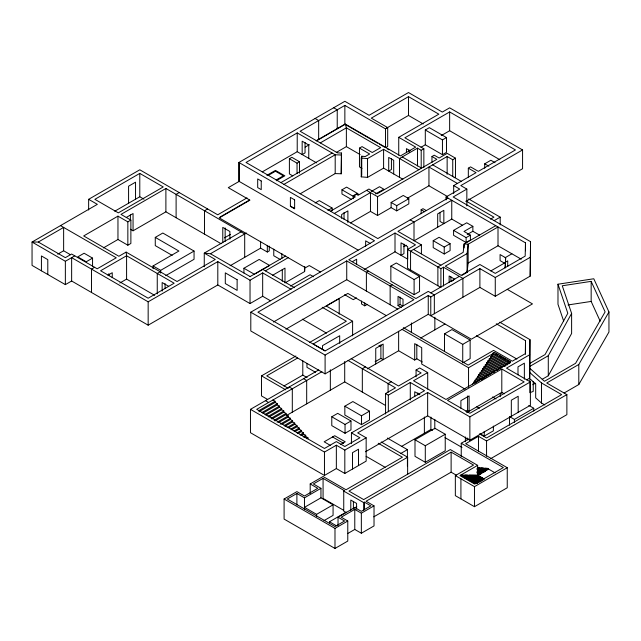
<?xml version="1.0" encoding="UTF-8"?>
<svg xmlns="http://www.w3.org/2000/svg" width="641" height="641" viewBox="0 0 641 641"><rect width="100%" height="100%" fill="white"/><g stroke="black" fill="none" stroke-linecap="round" stroke-linejoin="round"><path stroke-width="0.96" d="M496.278 323.793L525.524 340.675L525.3 353.672L512.295 361.187L493.61 350.403L468.154 365.098L403.341 327.679M526.654 379.865L529.698 378.102L529.955 339.626L499.78 322.207M529.698 378.102L529.955 339.626M446.048 199.952L446.048 196.979L525.476 242.843L525.179 256.112L495.269 273.387L479.893 264.509L461.135 275.334L445.271 266.175L467.089 253.588L468.146 244.229L498.009 226.986L498.009 245.775L468.146 263.018L467.089 272.377L462.057 275.285M530.187 257.337L495.269 277.497L479.893 268.619L430.776 296.975L430.776 315.765L479.893 287.408L495.269 296.286L530.187 276.127L530.54 241.657L453.163 196.979L466.84 189.087L466.84 205.897M530.187 276.127L530.54 241.657M272.665 275.237L284.989 268.122L284.989 282.897L304.603 271.568L304.94 266.84M300.18 193.79L335.195 173.575L341.236 173.791L341.453 153.023L337.575 152.887L300.1 131.253L344.858 105.412L385.497 128.873L387.693 127.607L387.693 146.396L385.497 147.67L385.497 128.873M341.236 173.791L341.453 153.023M505.124 267.866L505.653 257.77L500.084 254.549L500.084 260.607L504.86 263.371M505.228 267.754L505.653 257.77M402.893 179.264L383.598 168.126L367.541 177.389L361.252 176.836L361.252 158.039L361.732 156.212L365.282 156.524L369.665 153.992L359.465 148.103L359.465 166.9L362.013 168.367M361.252 176.836L361.732 175.001L361.732 156.212M542.262 379.264L548.287 375.786L548.287 355.723L571.612 313.409L562.269 285.766L591.162 281.367L605.104 311.895L575.578 363.319L544.465 381.283L529.939 368.447M548.287 375.786L571.612 333.472L571.612 313.409M564.072 393.037L578.799 384.528L578.799 364.473L608.95 311.967L593.79 278.763L557.982 284.211L557.982 304.275L563.687 321.157M578.799 384.528L608.95 332.03L608.95 311.967M88.642 210.032L88.642 199.319L139.786 169.793L217.724 214.791L247.009 197.885M139.786 173.399L94.884 199.319L118.337 212.86L163.239 186.94L139.786 173.399L139.786 196.763L114.755 211.21M270.438 300.757L262.674 296.27L250.03 303.578L217.804 284.973L148.159 325.187L71.64 281.006L65.358 284.628L32.05 265.398L32.05 242.042L38.3 242.042L63.635 227.411L63.635 250.767L70.462 254.709M103.385 247.915L117.96 239.502L127.847 245.207L130.876 243.46L130.876 220.095L127.847 221.85L117.96 216.145L83.675 235.944L118.889 256.272L126.117 252.105L177.068 281.519L215.28 259.461L204.263 253.099L204.263 266.72M244.694 257.329L244.694 233.965L165.891 188.47L120.989 214.39L130.876 220.095M57.722 254.181L63.635 250.767M126.277 217.451L133.056 213.541L133.056 230.792L130.395 229.262M179.232 192.564L176.107 194.375L176.107 217.732M88.642 199.319L97.336 204.343L32.05 242.042L65.358 261.272L74.765 255.839M358.127 250.094L238.909 181.259L238.909 162.469L344.858 101.302L369.096 115.292L408.501 92.544L442.314 112.063L449.645 107.832L522.567 149.938L522.567 168.727L465.951 201.418M341.236 155.002L335.195 154.777L297.224 132.911L246.032 162.469L377.829 238.564L447.947 198.085M133.056 230.792L165.891 211.834L221.113 243.716M92.56 258.115L86.231 261.776L77.769 256.889L84.099 253.235L92.56 258.115L92.56 266.536M94.62 267.305L91.495 269.108L91.495 292.472M262.241 171.9L297.224 151.709L316.542 162.862M305.164 147.118L309.379 144.682M316.133 140.788L344.858 124.202L377.717 143.175M316.63 140.796L345.443 124.162L400.449 155.915L415.688 147.118L398.734 137.326L398.734 155.13M292.793 175.898L289.395 173.935L289.395 158.736L291.847 157.317L299.483 161.732L299.483 173.134M172.149 255.366L155.274 245.623L155.274 237.386L162.822 233.028L194.055 251.064L194.055 259.301L165.795 275.614M320.284 142.903L346.372 127.839L380.666 147.638L372.245 152.502L362.045 146.613L359.465 148.103M207.636 208.966L204.511 210.769L204.511 234.125M266.896 175.314L275.446 170.386L284.844 175.81L276.295 180.746M268.331 175.354L275.446 171.243L283.354 175.81L276.231 179.921M398.734 137.326L438.837 114.17L408.501 96.655L371.291 118.136L387.693 127.607M289.395 158.736L297.039 163.143L299.483 161.732M107.936 275.205L112.247 272.713L112.247 277.609M220.103 217.027L249.461 200.072M280.918 182.613L332.11 153.055M336.277 152.462L346.372 146.637L360.09 154.553M283.955 184.36L335.195 154.777L335.195 173.575M386.868 127.936L408.501 115.444L423.236 123.953M119.843 283.01L126.589 279.115L154.697 295.349M153.055 268.699L153.055 265.951L178.903 251.032L155.274 237.386M153.055 265.951L160.659 270.342L194.055 251.064M160.178 271.768L157.253 273.459L157.253 293.899M224.422 237.891L230.48 234.398M361.252 158.039L367.541 158.599L383.598 149.329L418.885 169.705M241.048 231.866L204.263 253.099L210.432 253.748L250.359 276.688M468.323 177.084L468.323 168.182L470.574 166.884L478.338 171.363L515.452 149.938L449.645 111.943L404.864 137.799L423.853 148.76L423.853 167.557M210.432 253.748L246.368 233.004M425.303 144.794L425.303 130.003L429.35 127.671L446.497 137.567L446.497 152.358L442.45 154.689L425.303 144.794L421.041 147.254M315.1 203.021L319.282 200.601L332.094 208.005L332.094 210.713M351.468 199.455L341.957 193.967L341.957 189.8L346.597 187.124L357.838 193.614L357.838 195.273M71.64 281.006L71.64 257.642L148.159 301.823L217.804 261.608L250.03 280.213L262.674 272.914L291.142 289.347M423.853 148.76L421.201 150.29L417.491 148.151L399.519 158.527L399.519 177.317M441.192 135.62L449.645 130.74L499.868 159.729M425.303 130.003L442.45 139.906L446.497 137.567M230.135 265.735L260.599 248.147L267.313 252.025L269.276 250.887L269.276 246.136M327.912 210.416L332.094 208.005M353.199 198.79L353.255 195.713L356.476 193.854L358.519 195.024L368.912 189.031L377.164 193.79L436.85 159.329L431.962 156.508L431.962 162.445M353.976 195.842L357.838 193.614M330.468 211.218L355.298 196.883L353.255 195.713M371.259 191.475L379.504 186.707L383.807 189.191L375.554 193.951M431.962 156.508L434.237 155.194L439.125 158.023L447.17 153.375L455.471 158.167L455.471 176.956L454.108 177.741M334.338 213.453L370.458 192.596L370.458 211.394L350.403 222.972M243.925 272.97L243.925 268.25L259.18 259.437L269.645 265.478L255.23 273.795M366.596 190.361L377.549 196.691L447.146 156.508L452.746 159.737L455.471 158.167M250.03 276.608L285.702 256.007M265.374 270.863L288.402 257.562M391.13 207.636L391.13 202.452L403.245 195.457L408.822 198.678L408.822 203.862L396.707 210.857L391.13 207.636L377.549 215.48L370.458 211.394M407.532 198.173L428.949 185.802L447.057 196.266M391.13 202.452L396.707 205.673L408.822 198.678M484.716 168.279L484.716 163.808L490.87 160.258L495.028 162.662M453.684 193.51L453.684 185.594L476.087 172.661L468.323 168.182M522.567 149.938L460.807 185.594L466.84 189.087M421.129 213.709L421.129 209.743L422.98 208.678L426.353 210.625M290.493 286.07L310.108 274.749L313.561 276.744M446.048 196.979L459.725 189.087L453.684 185.594M507.271 289.355L532.471 303.906L471.351 339.193L428.252 314.314L325.099 373.871L250.799 330.972L250.799 312.183L374.512 240.76L238.909 162.469M346.733 260.903L257.914 312.183L325.099 350.964L413.91 299.692L346.733 260.903L346.733 279.7L273.435 322.014M407.564 249.437L440.912 268.691L440.912 287.488L407.564 268.234L407.564 249.437L415.488 244.862L395.008 233.036L348.752 259.741L415.929 298.522L428.252 291.407L434.334 294.916L434.334 313.713M352.55 261.576L356.636 259.22L356.636 264.02M364.168 269.629L395.008 251.825L407.692 259.148L407.692 246.697L401.026 242.851L401.026 255.302L403.95 253.612L403.95 244.037M403.854 246.721L406.394 245.255M462.57 225.311L451.753 219.07L414.006 240.856L414.006 222.066L410.208 219.871M368.407 271.087L366.388 272.249L366.388 291.046M421.409 253.804L421.409 244.902L410.56 251.168L410.56 269.965M433.204 240.687L439.077 237.298L450.102 243.668L450.102 250.607L444.229 253.996L433.204 247.634L433.204 240.687L444.229 247.057L450.102 243.668M390.85 266.127L396.29 262.986L419.551 276.415L419.551 291.519L414.11 294.66L390.85 281.231L390.85 266.127L414.11 279.556L419.551 276.415M472.866 226.329L464.004 231.449L470.398 235.143L470.398 240.071L466.119 242.538L453.588 235.303L453.588 230.375L466.728 222.788L472.866 226.329L472.866 231.257L479.644 235.175M285.87 329.218L347.847 293.434L386.331 315.652M490.517 219.126L493.947 217.147L466.087 201.066M356.452 297.841L353.279 299.668L344.642 294.684M467.225 234.518L472.866 231.257M494.179 220.624L500.196 217.147L500.196 224.935M453.588 230.375L466.119 237.611L470.398 235.143M392.172 284.804L390.145 285.974L390.145 304.763M495.749 225.68L464.1 243.949L463.211 252.322L437.883 266.944L437.883 285.734M361.5 301.038L361.5 303.962L364.729 305.821L367.301 304.339M309.523 342.494L346.356 321.229L322.207 307.279M440.912 268.691L443.484 267.209L462.906 278.418L462.906 297.216M352.606 335.828L352.606 321.229L313.209 343.977L324.995 350.779M267.561 399.423L261.512 395.93L261.512 375.866L295.91 356.011M297.64 358.023L266.728 375.866L288.282 388.31M403.005 305.725L403.005 299.251L398.045 296.39L398.045 305.645L400.072 304.475L402.548 305.909M430.776 292.865L459.349 276.367M451.144 281.583L453.66 280.125M250.799 312.183L325.099 355.074L428.252 295.517L430.776 296.975M505.14 257.69L511.895 253.788M283.899 386.018L302.792 375.113L307.095 377.597M365.458 451.769L427.651 415.865L469.861 440.231L530.395 405.28L530.395 381.916L469.861 416.866L427.651 392.5L357.686 432.891L366.155 437.779L366.155 461.143L344.818 473.459L336.349 468.571L324.466 475.438L250.463 432.707L250.463 409.343L318.769 369.905M505.316 262.257L507.72 260.863L507.72 266.568M490.83 270.927L505.124 262.674M321.894 371.716L256.712 409.343L324.466 448.468L336.349 441.601L344.818 446.489L359.905 437.779L351.436 432.891L351.436 443.604M258.9 410.609L275.077 401.266L275.077 402.436L258.9 411.778M261.937 412.548L277.265 403.702L277.265 404.864L262.786 413.221M264.973 414.487L279.452 406.13L279.452 407.299L265.831 415.168M268.018 416.426L281.639 408.557L281.639 409.727L268.867 417.107M271.055 418.365L283.827 410.993L283.827 412.163L271.904 419.046M365.466 366.9L362.325 368.711L362.325 392.076M375.129 361.724L380.89 358.399L383.158 359.705L383.158 344.089L375.746 348.359L375.746 363.976M274.092 420.304L286.014 413.421L286.014 414.591L274.949 420.985M286.375 415.576L344.706 381.9L385.505 405.457M367.293 368.863L398.638 350.763L414.695 360.034L416.81 358.816L422.267 361.965M420.624 338.071L444.95 324.025M277.136 422.243L288.202 415.857L288.202 417.027L278.835 422.427M280.173 424.19L290.397 418.285L290.397 419.454L281.88 424.374M284.067 425.632L292.584 420.72L292.584 421.882L284.916 426.313M444.517 333.849L451.921 329.578L470.141 340.091L470.141 358.607L462.738 362.878L462.738 344.361L444.517 333.849L444.517 351.388M287.104 427.571L294.772 423.148L294.772 424.318L288.811 427.755M290.998 429.021L296.959 425.576L296.959 426.746L291.847 429.694M294.035 430.96L299.147 428.012L299.147 429.182L294.884 431.633M297.071 432.899L301.334 430.44L301.334 431.609L297.929 433.58M344.842 406.194L352.862 401.554L369.504 411.161L369.504 420.007L361.476 424.638L344.842 415.039L344.842 406.194L361.476 415.793L369.504 411.161M391.218 381.772L388.077 383.582L388.077 392.34M300.116 434.838L303.522 432.875L303.522 434.045L300.966 435.519M331.782 416.778L337.711 413.357L350.98 421.009L350.98 429.863L345.042 433.284L331.782 425.624L331.782 416.778L345.042 424.438L350.98 421.009M416.073 376.852L416.073 370.033L419.695 367.95L427.699 372.573L427.699 389.119M462.738 344.361L470.141 340.091M303.153 436.777L305.709 435.303L305.709 436.473L307.896 437.739L307.896 438.901M304.002 437.458L305.709 436.473M306.19 438.716L307.896 437.739M385.562 413.99L385.562 393.55L395.457 387.837L348.063 360.474M385.562 393.55L388.326 395.144L410.288 382.469L424.534 390.69L351.436 432.891M427.699 372.573L413.541 380.746L445.976 399.471L510.548 362.189L507.143 360.226M493.073 353.103L509.25 362.445L509.25 363.639L493.073 354.297L493.073 353.103L494.363 352.358L510.548 361.7L510.548 362.886M402.091 329.394L468.547 367.758L493.506 353.343M507.103 365.09L491.775 356.236L491.775 355.042L493.073 354.297M250.463 409.343L324.466 452.073L336.349 445.215L344.818 450.102L366.155 437.779M504.964 366.532L490.485 358.175L490.485 356.981L491.775 356.236M340.379 444.622L345.243 441.809L334.706 435.728L324.17 441.809L330.652 445.559M501.959 367.493L489.187 360.114L489.187 358.92L490.485 358.175M499.82 368.944L487.897 362.053L487.897 360.867L489.187 360.114M497.672 370.386L486.599 364L486.599 362.806L487.897 362.053M494.668 371.347L485.301 365.939L485.301 364.745L486.599 364M492.528 372.798L484.011 367.878L484.011 366.684L485.301 365.939M490.381 374.24L482.713 369.817L482.713 368.623L484.011 367.878M488.234 375.69L481.423 371.756L481.423 370.562L482.713 369.817M486.086 377.14L480.125 373.695L480.125 372.509L481.423 371.756M483.939 378.591L478.827 375.642L478.827 374.448L480.125 373.695M481.792 380.033L477.537 377.581L477.537 376.387L478.827 375.642M478.795 380.994L476.239 379.52L476.239 378.326L477.537 377.581M476.648 382.445L474.949 381.459L474.949 380.265L476.239 379.52M472.361 384.143L473.651 383.398L473.651 382.204L474.949 381.459M509.25 362.445L510.548 361.7M501.799 369.016L447.514 400.361L469.861 413.261L524.146 381.916L501.799 369.016L501.799 392.372L466.64 412.676M529.698 354.737L506.518 368.126L530.395 381.916M347.991 533.36L354.777 529.442L361.348 533.232L374.024 525.916L374.024 505.853L361.348 513.169L354.777 509.379L341.212 517.215L347.775 521.005L347.775 541.068L334.987 548.456L284.099 519.082L284.099 499.018L296.895 491.631L304.467 496.006L317.768 488.322L310.196 483.947L310.196 493.506M310.196 483.947L323.072 476.519L346.036 489.772L402.42 457.217L378.214 443.243M324.001 520.62L333.072 515.38L333.072 504.82L316.59 514.338L304.467 507.343L320.949 497.825L320.949 488.322L304.467 497.841L296.895 493.466L287.28 499.018L334.987 526.557L344.594 521.005L338.031 517.215L338.031 525.764M346.092 512.512L343.744 511.157L343.744 491.094L344.441 490.694L323.072 478.354L313.377 483.947L320.949 488.322M529.819 363.375L545.05 354.585L567.806 313.281L557.982 284.211M530.203 366.171L548.287 355.723M401.354 446.529L430.888 429.478L432.451 430.383M414.999 439.798L434.927 428.292L445.231 434.237L445.231 450.783L425.295 462.289L414.999 456.344L414.999 439.798L425.295 445.743L445.231 434.237M465.927 411.314L467.569 410.368L469.108 411.25L469.108 395.922L460.903 400.657L460.903 408.325M501.975 392.789L500.276 393.774L500.276 396.627M400.505 453.636L407.412 449.645L407.412 466.183M532.791 384.736L535.371 383.246M407.636 474.412L407.636 457.217L348.968 491.094L363.679 499.595L450.327 449.573L477.649 465.35L477.649 475.702M578.799 364.473L546.733 382.981L566.876 394.608L566.876 414.671L490.878 458.547M461.24 456.64L461.24 443.268L468.723 438.949M329.474 523.697L329.474 521.782L346.228 512.111M338.031 517.215L354.777 507.544L361.348 511.334L370.843 505.853L364.449 502.159L363.679 502.6L343.744 491.094M353.279 508.666L356.733 506.67M566.876 394.608L486.559 440.976L478.49 436.321L465.678 443.716L507.247 467.714L507.247 487.769L474.468 506.694L455.342 495.653L455.342 475.598L473.563 465.078L451.12 452.121L366.043 501.246L374.024 505.853M480.093 433.709L484.243 436.104L493.37 430.84L493.37 426.089M510.308 417.043L514.419 419.414L533.753 408.253L533.753 411.121M284.099 499.018L334.987 528.392L347.775 521.005M373.775 516.838L451.12 472.185L456.296 475.173M477.649 465.35L459.966 475.558L474.733 484.083L503.329 467.569L461.24 443.268M461.736 475.574L462.618 475.061L477.385 483.586M464.388 475.59L465.27 475.085L477.641 482.24M476.92 468.699L478.595 467.73L480.59 468.371L480.59 467.858L477.233 469.797M478.523 482.24L466.159 475.093L465.27 475.598L465.27 475.085M479.34 482.2L467.041 475.093L466.159 475.606L466.159 475.093M477.072 469.252L479.596 467.794M477.393 470.35L481.591 467.922L485.574 468.691L485.574 468.186L486.575 468.763L486.575 468.25L487.569 468.827L487.569 468.315L488.57 469.396M468.811 475.63L469.693 475.117L480.357 481.271M477.545 470.895L482.585 467.986M481.239 481.279L470.574 475.125L469.693 475.638L469.693 475.117M481.303 480.814L471.464 475.133L470.574 475.646L470.574 475.125M476.864 471.936L483.578 468.058M478.547 471.472L480.221 470.502M481.904 469.533L483.578 468.563M481.367 480.349L472.345 475.141L471.464 475.654L471.464 475.133M477.024 472.481L484.58 468.122M482.248 480.357L473.226 475.149L472.345 475.662L472.345 475.141M478.699 472.024L481.223 470.566M482.897 469.597L484.58 468.627M477.176 473.034L485.574 468.186M473.226 475.149L473.226 475.67L474.116 475.157L482.312 479.893M479.7 472.088L481.375 471.119M483.058 470.149L484.732 469.18M477.337 473.579L486.575 468.25M483.266 479.949L474.997 475.165L474.116 475.67L474.116 475.157M478.178 473.611L485.734 469.244M477.489 474.132L487.569 468.315M483.266 479.436L475.878 475.173L474.997 475.678L474.997 475.165M483.33 478.963L476.768 475.181L475.878 475.686L475.878 475.173M484.211 470.766L485.894 469.797M476.768 475.181L476.768 475.694L488.57 468.892M479.332 474.733L481.848 473.282M483.53 472.313L485.205 471.335M455.342 475.598L474.468 486.639L507.247 467.714M568.046 304.948L591.162 301.43L600.184 321.181M484.716 163.808L488.883 166.211M410.2 150.819L406.442 148.648L406.442 152.622M333.665 107.76L337.23 109.819L337.23 128.609M432.675 164.857L461.135 181.291M457.41 183.446L428.949 167.013L428.949 185.802M402.244 156.957L421.61 168.134M379.448 144.169L384.64 147.166M468.659 198.942L500.196 217.147M315.108 118.481L318.665 120.532L318.665 139.329M498.009 245.775L521.237 259.188M421.129 209.743L424.502 211.698M341.957 189.8L353.199 196.29M421.409 244.902L397.933 231.345L451.753 200.272L451.753 219.07M413.565 249.429L440.888 265.206M454.773 279.236L449.141 275.991L449.141 282.625M370.041 243.388L365.65 240.848L365.65 246.312M290.397 206.049L294.62 208.485M476.495 335.732L516.918 359.072M496.07 353.832L497.777 354.818M499.475 355.803L502.031 357.277M503.738 358.255L505.437 359.24M529.931 372.693L541.517 382.981L561.652 394.608L486.559 437.963L479.684 433.989M491.775 355.042L507.96 364.384M490.485 356.981L505.813 365.835M398.045 305.645L401.346 307.552M489.187 358.92L502.816 366.788M487.897 360.867L500.669 368.238M346.733 279.7L397.789 309.178M486.599 362.806L498.522 369.689M485.301 364.745L495.525 370.642M320.404 271.984L309.258 265.542L305.509 267.714L219.214 217.892L249.934 200.152L228.284 187.653L239.133 181.395L239.133 162.598M484.011 366.684L494.227 372.581M482.713 368.623L491.23 373.543M533.232 381.435L533.232 391.419L529.851 392.685L529.851 378.711L535.684 383.887L535.684 397.861L541.517 403.045L544.874 404.984M481.423 370.562L489.083 374.993M480.125 372.509L486.936 376.435M280.229 259.477L273.771 255.751L273.771 249.093M478.827 374.448L484.788 377.886M528.825 405.4L533.753 408.253M477.537 376.387L482.649 379.336M501.799 392.372L504.331 393.838M476.239 378.326L479.644 380.289M474.949 380.265L477.505 381.74M473.651 382.204L475.358 383.19M492.6 396.947L496.006 398.918M139.786 196.763L143.969 199.183M262.674 269.308L294.523 287.689M352.606 321.229L326.293 306.037L339.217 298.57L339.217 314.146M465.078 389.119L421.714 364.088L421.714 347.694L414.695 343.64L414.695 360.034M378.935 345.603L380.658 346.597M243.925 268.25L254.381 274.284M416.073 370.033L421.113 372.942L398.526 385.986L351.204 358.664M476.784 406.819L479.316 408.277M302.36 319.186L326.517 333.136M419.887 394.72L414.735 391.747L414.735 396.643M444.998 437.619L461.993 447.434M495.124 472.866L488.57 469.076L477.649 475.374L484.211 479.164M168.599 286.255L162.149 282.537L162.149 291.094M315.548 372.301L306.959 367.333L306.959 363.447M60.51 225.608L116.261 257.794L97.2 268.795L71.64 254.036L65.358 257.658L38.3 242.042M477.649 475.181L484.211 478.971M476.768 475.694L478.402 476.64M480.045 477.593L481.687 478.539M473.226 475.67L474.869 476.616M476.511 477.561L480.614 479.925M303.562 378.687L306.686 380.49L306.686 403.854M468.811 475.109L480.293 481.744M479.404 481.736L467.922 475.101L467.041 475.614L467.041 475.093M464.388 475.077L477.513 482.649M477.513 483.17L463.507 475.069L462.618 475.574L462.618 475.061M461.736 475.053L476.559 483.626M460.847 475.045L475.614 483.57M460.847 475.566L464.949 477.93M466.592 478.875L468.234 479.829M469.869 480.774L471.512 481.72M473.154 482.665L474.797 483.61M387.356 438.067L407.412 449.645M289.179 386.996L292.304 388.799L292.304 412.155M381.267 441.994L407.636 457.217M261.512 375.866L285.718 389.84M272.89 400L275.077 401.266M275.077 402.436L277.265 403.702M277.265 404.864L279.452 406.13M332.399 436.858L343.64 443.34M366.115 456.32L385.129 467.297M279.452 407.299L281.639 408.557M281.639 409.727L283.827 410.993M265.47 400.681L268.595 402.484M283.827 412.163L286.014 413.421M286.014 414.591L288.202 415.857M288.202 417.027L290.397 418.285M290.397 419.454L292.584 420.72M292.584 421.882L294.772 423.148M294.772 424.318L296.959 425.576M296.959 426.746L299.147 428.012M299.147 429.182L301.334 430.44M301.334 431.609L303.522 432.875M303.522 434.045L305.709 435.303M343.592 510.26L323.072 498.418L323.072 478.354M320.949 497.825L333.072 504.82M329.474 521.782L336.317 525.732M387.156 148.72L388.807 149.778M345.443 124.162L346.372 127.839L346.372 146.637M126.117 252.105L126.589 255.759L126.589 279.115M591.162 281.367L591.162 301.43M541.517 382.981L541.517 403.045M525.476 242.843L525.476 250.759M525.524 340.675L525.524 354.305M524.362 379.184L524.362 363.167L517.992 366.852L517.992 374.857M518.184 412.323L518.184 396.25L511.326 400.216L511.326 416.289M514.419 419.414L514.419 422.291M509.483 416.57L509.483 425.191M495.269 277.497L495.269 296.286M486.559 440.976L486.559 456.264M484.243 431.353L484.243 436.104M481.591 467.922L481.591 468.435M479.893 268.619L479.893 287.408M478.595 467.73L478.595 468.242L477.601 467.666L477.601 468.178M478.49 436.321L478.49 451.601M474.468 486.639L474.468 506.694M469.861 416.866L469.861 440.231M468.547 367.758L468.547 387.228M468.146 263.018L468.146 244.229L464.1 243.949L464.1 247.907M467.569 395.994L467.569 410.368M467.353 438.019L467.353 439.95M467.089 253.588L467.089 272.377M466.119 237.611L466.119 242.538M465.39 436.978L465.39 441.753M460.919 478.811L460.919 498.874M452.746 159.737L452.746 176.555M451.12 452.121L451.12 472.185M450.927 276.856L450.927 281.599M449.645 111.943L449.645 130.74M447.146 156.508L447.146 174.312M444.229 247.057L444.229 253.996M443.484 267.209L443.484 286.006M442.45 139.906L442.45 154.689M440.038 212.892L440.038 221.441L443.836 223.637L443.836 210.336L437.675 213.886L437.675 227.194M434.854 317.207L434.854 329.859M434.798 419.318L434.798 428.869M430.888 417.059L430.888 429.478M428.252 295.517L428.252 314.314M427.651 392.5L427.651 415.865M425.295 445.743L425.295 462.289M424.374 417.003L424.374 433.244M421.201 150.29L421.201 168.102M417.852 392.885L417.852 394.84M417.491 148.151L417.491 165.955M416.81 344.353L416.81 358.816M414.11 279.556L414.11 294.66M411.418 322.944L411.418 332.679M410.288 382.469L410.288 399.992M409.094 150.098L409.094 152.085M408.501 96.655L408.501 115.444M400.072 297.071L400.072 304.475M398.638 331.293L398.638 350.763M396.707 205.673L396.707 210.857M395.008 233.036L395.008 251.825M393.694 173.951L393.694 160.298L388.71 157.422L388.71 171.075L391.435 169.504L391.435 158.776M388.326 395.144L388.326 411.698M383.598 149.329L383.598 168.126M380.89 344.73L380.89 358.399M377.549 196.691L377.549 215.48M367.541 158.599L367.541 177.389M364.729 302.905L364.729 305.821M364.449 502.159L364.449 509.803M363.679 502.6L363.679 510.244M361.476 415.793L361.476 424.638M361.348 513.169L361.348 533.232M358.495 465.558L358.495 449.213L352.494 452.682L352.494 469.028M356.58 509.09L356.58 503.401L350.787 500.06L350.787 510.484M354.777 509.379L354.777 529.442M353.399 501.398L353.399 508.978M347.895 222.491L347.895 210.905L341.637 214.511L341.637 218.373M345.042 424.438L345.042 433.284M344.858 105.412L344.858 124.202M344.818 450.102L344.818 473.459M344.706 361.46L344.706 381.9M344.033 212.532L344.033 219.286M339.682 343.416L339.682 335.74L322.527 345.643L322.527 349.481M336.349 445.215L336.349 468.571M334.987 528.392L334.987 548.456M330.339 369.753L330.339 390.201M325.099 355.074L325.099 373.871M324.466 452.073L324.466 475.438M316.59 514.338L316.59 516.261M308.762 158.367L308.762 145.01L302.167 141.204L302.167 154.561L305.044 152.903L305.044 142.406M304.603 266.704L304.603 271.568M304.467 497.841L304.467 509.258M302.792 360.779L302.792 375.113M297.224 132.911L297.224 151.709M297.039 163.143L297.039 173.599M296.895 493.466L296.895 504.932M282.296 269.524L282.296 281.343M281.848 253.596L281.848 258.467M267.313 245.367L267.313 252.025M262.674 272.914L262.674 296.27M260.599 241.328L260.599 248.147M250.03 280.213L250.03 303.578M229.879 239.173L229.879 231.497L222.78 227.395L222.78 242.755M225.151 227.94L225.151 241.385M217.804 261.608L217.804 284.973M165.891 188.47L165.891 211.834M165.082 283.699L165.082 288.45M160.659 270.342L160.659 273.09M148.159 301.823L148.159 325.187M135.539 199.215L135.539 182.18L128.577 186.202L128.577 203.229M130.395 214.887L130.395 220.632M127.847 221.85L127.847 245.207M117.96 216.145L117.96 239.502M108.85 273.683L108.85 275.646M65.358 261.272L65.358 284.628M47.795 274.492L47.795 259.637L41.425 255.959L41.425 270.814M126.589 255.759L100.597 270.758L148.159 298.217L174.144 283.21L126.589 255.759M294.62 199.84L290.397 197.396L290.397 206.378L294.62 208.814L294.62 199.84M261.232 180.994L257.69 178.951L257.69 187.597L261.232 189.64L261.232 180.994M237.13 279.692L225.295 272.866L225.295 283.546L237.13 290.381L237.13 279.692"/></g></svg>
